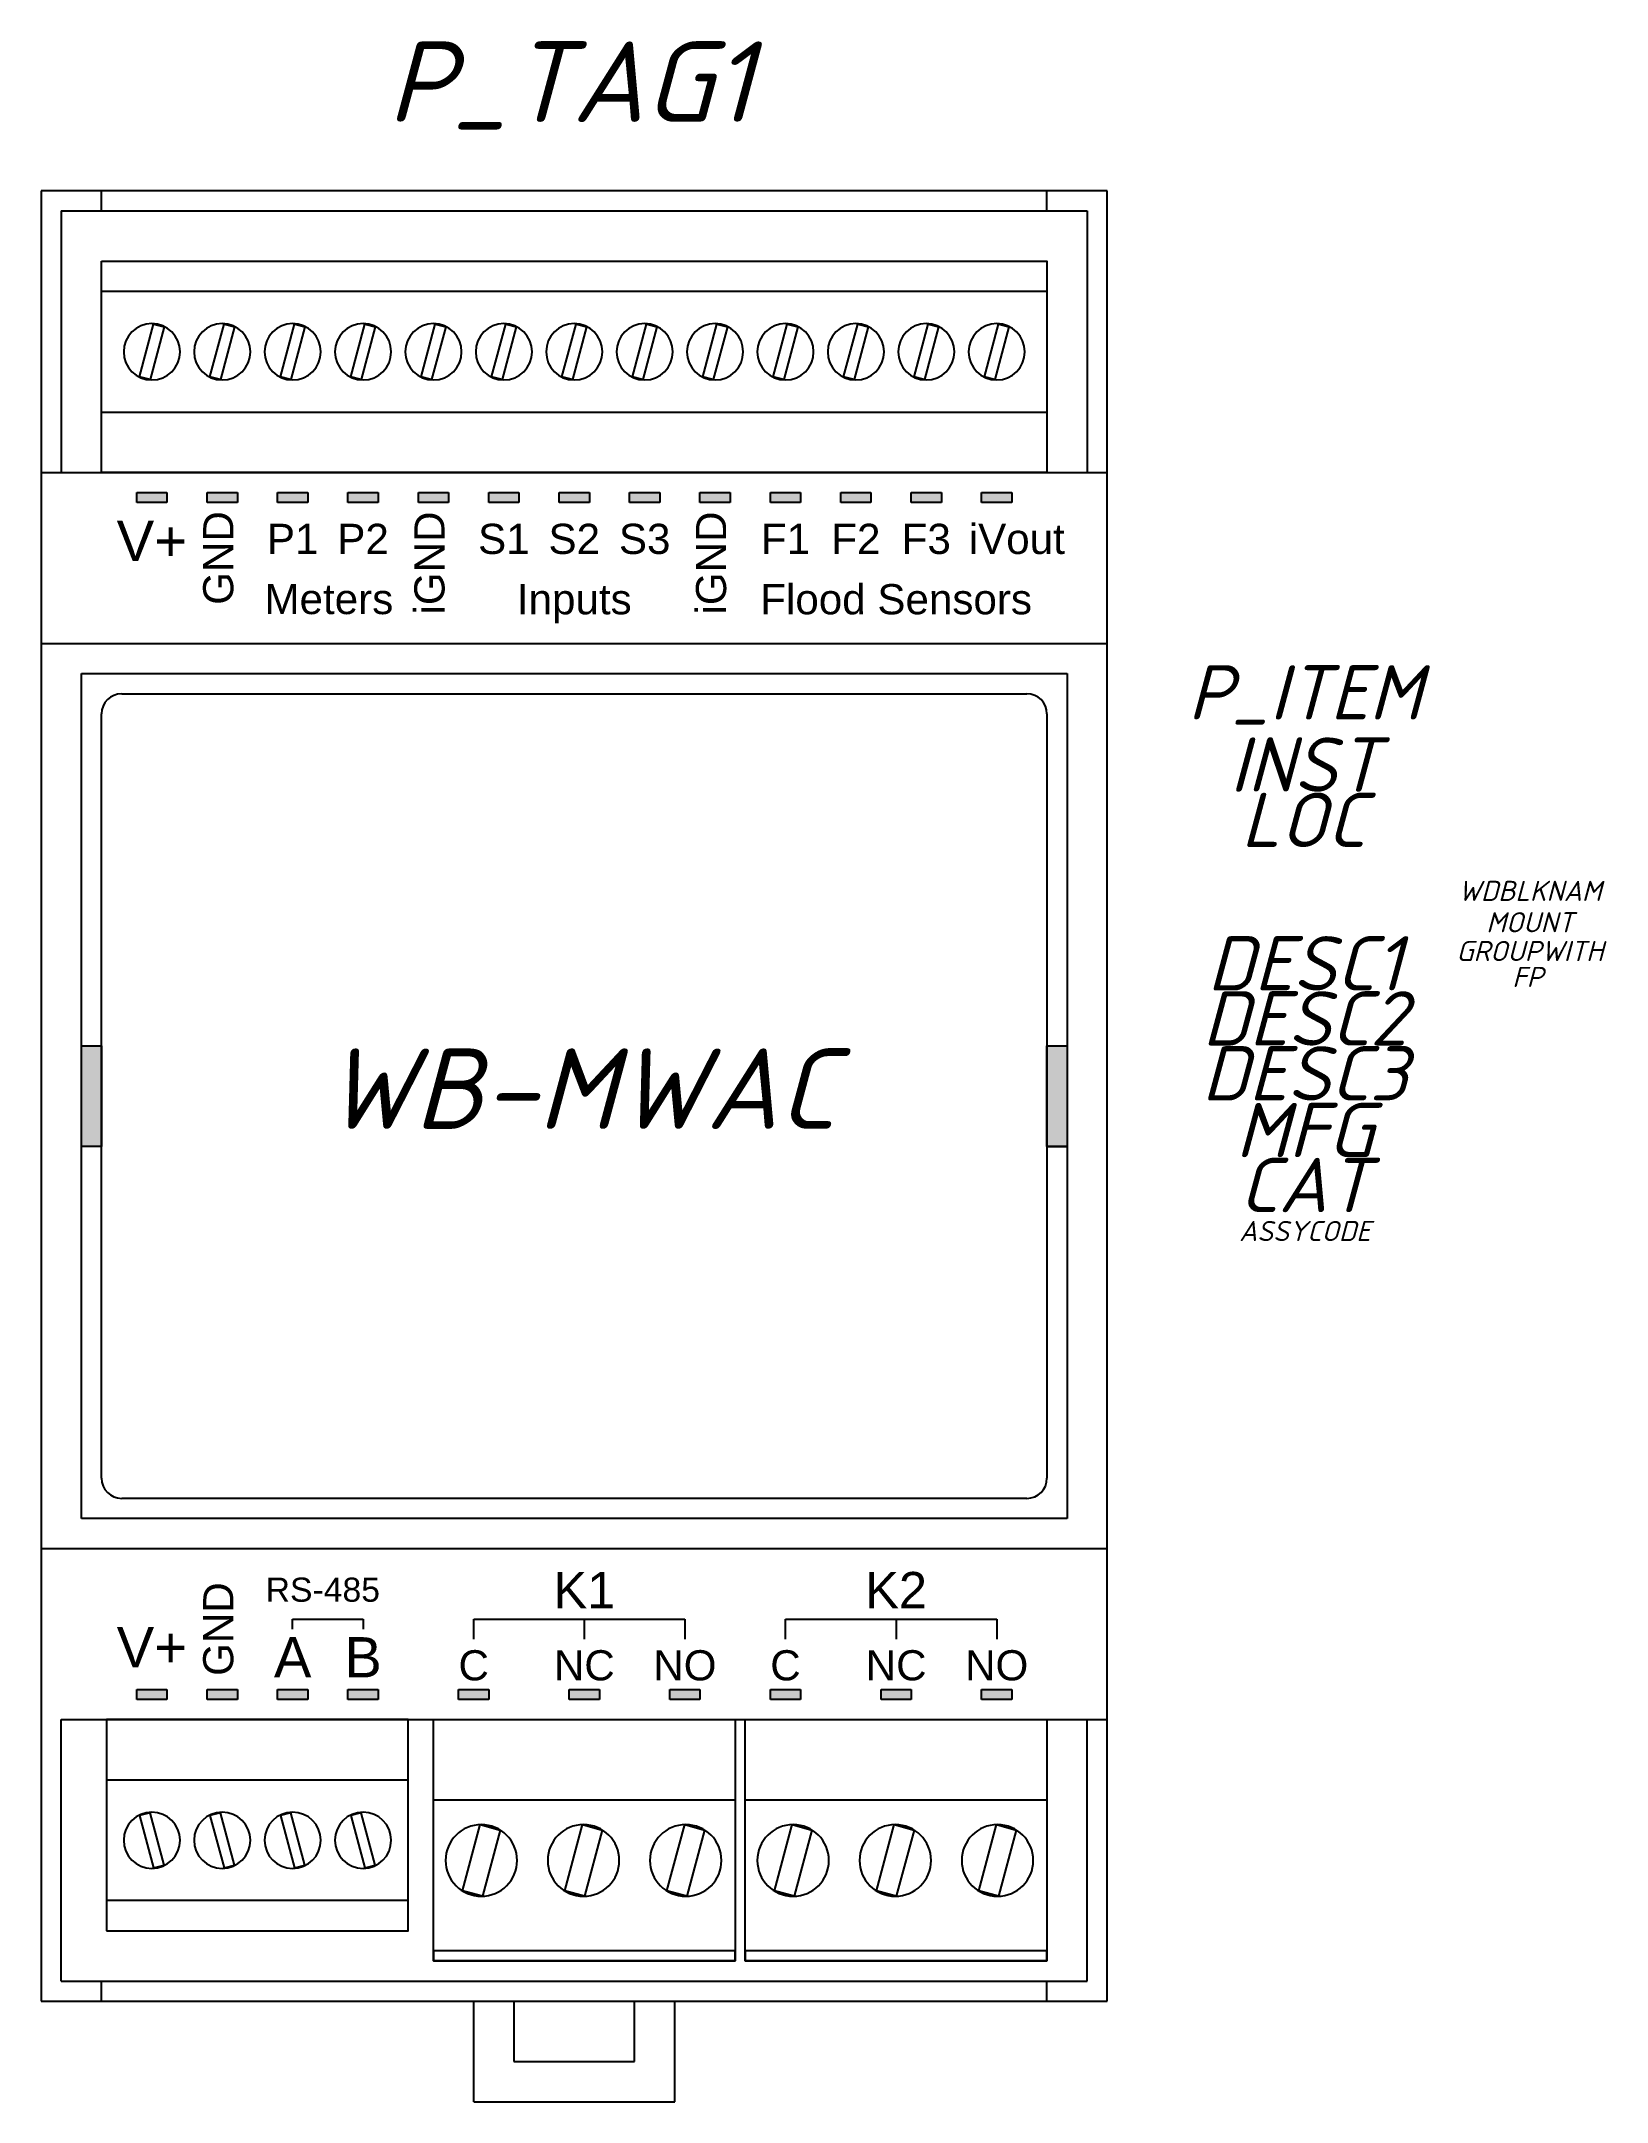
# Model space of a CAD drawing. Header units: millimetres. Extents: x 0 to 78, y -5 to 97.
import ezdxf
from ezdxf.enums import TextEntityAlignment as Align

# ---------------------------------------------------------------- set-up
doc = ezdxf.new("R2010")
doc.units = ezdxf.units.MM
doc.header["$LTSCALE"] = 6
doc.styles.add('textstyle51', font='arial.ttf')
doc.styles.add('textstyle53', font='arial.ttf')
doc.styles.add('textstyle54', font='arial.ttf')
doc.styles.add('textstyle55', font='arial.ttf')
doc.styles.add('textstyle56', font='arial.ttf')
doc.styles.add('textstyle57', font='arial.ttf')
doc.styles.add('textstyle58', font='arial.ttf')
doc.styles.add('textstyle59', font='arial.ttf')
doc.styles.add('textstyle60', font='arial.ttf')
doc.styles.add('textstyle61', font='arial.ttf')
doc.styles.add('textstyle62', font='arial.ttf')
doc.styles.add('textstyle63', font='arial.ttf')
doc.styles.add('textstyle64', font='arial.ttf')
doc.styles.add('textstyle65', font='arial.ttf')
doc.styles.add('textstyle66', font='arial.ttf')
doc.styles.add('textstyle67', font='arial.ttf')
doc.styles.add('textstyle68', font='arial.ttf')
doc.styles.add('textstyle69', font='arial.ttf')
doc.styles.add('textstyle70', font='arial.ttf')
doc.styles.add('textstyle71', font='arial.ttf')
doc.styles.add('textstyle72', font='arial.ttf')
doc.styles.add('textstyle73', font='arial.ttf')
doc.styles.add('textstyle74', font='arial.ttf')
doc.styles.add('textstyle75', font='arial.ttf')
doc.styles.add('textstyle76', font='arial.ttf')
doc.styles.add('textstyle77', font='arial.ttf')
doc.styles.add('textstyle78', font='arial.ttf')
doc.styles.add('textstyle79', font='arial.ttf')
doc.styles.add('textstyle80', font='arial.ttf')
doc.styles.add('WD_IEC', font='isocpeui.ttf', dxfattribs={"height": 2.5})

msp = doc.modelspace()

# ---------------------------------------------------------------- hatches: boundary and pattern name
for points in [[(6.25, 75), (6.25, 74.5), (4.75, 74.5), (4.75, 75)], [(9.75, 75), (9.75, 74.5), (8.25, 74.5), (8.25, 75)], [(13.25, 75), (13.25, 74.5), (11.75, 74.5), (11.75, 75)], [(16.75, 75), (16.75, 74.5), (15.25, 74.5), (15.25, 75)], [(20.25, 75), (20.25, 74.5), (18.75, 74.5), (18.75, 75)], [(23.75, 75), (23.75, 74.5), (22.25, 74.5), (22.25, 75)], [(27.25, 75), (27.25, 74.5), (25.75, 74.5), (25.75, 75)], [(30.75, 75), (30.75, 74.5), (29.25, 74.5), (29.25, 75)], [(34.25, 75), (34.25, 74.5), (32.75, 74.5), (32.75, 75)], [(37.75, 75), (37.75, 74.5), (36.25, 74.5), (36.25, 75)], [(41.25, 75), (41.25, 74.5), (39.75, 74.5), (39.75, 75)], [(44.75, 75), (44.75, 74.5), (43.25, 74.5), (43.25, 75)], [(48.25, 75), (48.25, 74.5), (46.75, 74.5), (46.75, 75)], [(2, 42.5), (2, 47.5), (3, 47.5), (3, 42.5)], [(50.05, 42.54), (50.05, 47.54), (51.05, 47.54), (51.05, 42.54)], [(6.25, 15.5), (6.25, 15), (4.75, 15), (4.75, 15.5)], [(9.75, 15.5), (9.75, 15), (8.25, 15), (8.25, 15.5)], [(13.25, 15.5), (13.25, 15), (11.75, 15), (11.75, 15.5)], [(16.75, 15.5), (16.75, 15), (15.25, 15), (15.25, 15.5)], [(22.25, 15.5), (22.25, 15), (20.75, 15), (20.75, 15.5)], [(27.75, 15.5), (27.75, 15), (26.25, 15), (26.25, 15.5)], [(31.25, 15), (31.25, 15.5), (32.75, 15.5), (32.75, 15)], [(37.75, 15.5), (37.75, 15), (36.25, 15), (36.25, 15.5)], [(43.25, 15.5), (43.25, 15), (41.75, 15), (41.75, 15.5)], [(46.75, 15), (46.75, 15.5), (48.25, 15.5), (48.25, 15)]]:
    msp.add_hatch(color=256).paths.add_polyline_path(points)

# ---------------------------------------------------------------- linework, layer by layer
for p, q in [((0, 90), (0, 0)), ((53, 90), (0, 90)), ((3, 89), (3, 90)), ((50, 89), (50, 90)), ((53, 0), (53, 90)), ((1, 89), (1, 76)), ((1, 89), (52, 89)), ((52, 89), (52, 76)), ((3, 76), (3, 86.5)), ((35, 86.5), (50, 86.5)), ((50, 86.5), (50, 76)), ((4.89, 80.76), (5.59, 83.37)), ((6.11, 83.24), (5.41, 80.63)), ((5.59, 83.37), (6.11, 83.24)), ((8.39, 80.76), (9.09, 83.37)), ((9.61, 83.24), (8.91, 80.63)), ((9.09, 83.37), (9.61, 83.24)), ((11.89, 80.76), (12.59, 83.37)), ((13.11, 83.24), (12.41, 80.63)), ((12.59, 83.37), (13.11, 83.24)), ((15.39, 80.76), (16.09, 83.37)), ((16.61, 83.24), (15.91, 80.63)), ((16.09, 83.37), (16.61, 83.24)), ((18.89, 80.76), (19.59, 83.37)), ((20.11, 83.24), (19.41, 80.63)), ((19.59, 83.37), (20.11, 83.24)), ((22.39, 80.76), (23.09, 83.37)), ((22.39, 80.76), (23.09, 83.37)), ((23.61, 83.24), (22.91, 80.63)), ((23.61, 83.24), (22.91, 80.63)), ((23.09, 83.37), (23.61, 83.24)), ((23.09, 83.37), (23.61, 83.24)), ((25.89, 80.76), (26.59, 83.37)), ((27.11, 83.24), (26.41, 80.63)), ((26.59, 83.37), (27.11, 83.24)), ((29.39, 80.76), (30.09, 83.37)), ((30.61, 83.24), (29.91, 80.63)), ((30.09, 83.37), (30.61, 83.24)), ((32.89, 80.76), (33.59, 83.37)), ((34.11, 83.24), (33.41, 80.63)), ((33.59, 83.37), (34.11, 83.24)), ((36.39, 80.76), (37.09, 83.37)), ((37.61, 83.24), (36.91, 80.63)), ((37.09, 83.37), (37.61, 83.24)), ((39.89, 80.76), (40.59, 83.37)), ((41.11, 83.24), (40.41, 80.63)), ((40.59, 83.37), (41.11, 83.24)), ((43.39, 80.76), (44.09, 83.37)), ((44.61, 83.24), (43.91, 80.63)), ((44.09, 83.37), (44.61, 83.24)), ((46.89, 80.76), (47.59, 83.37)), ((48.11, 83.24), (47.41, 80.63)), ((47.59, 83.37), (48.11, 83.24)), ((5.41, 80.63), (4.89, 80.76)), ((8.91, 80.63), (8.39, 80.76)), ((12.41, 80.63), (11.89, 80.76)), ((15.91, 80.63), (15.39, 80.76)), ((19.41, 80.63), (18.89, 80.76)), ((22.91, 80.63), (22.39, 80.76)), ((22.91, 80.63), (22.39, 80.76)), ((26.41, 80.63), (25.89, 80.76)), ((29.91, 80.63), (29.39, 80.76)), ((33.41, 80.63), (32.89, 80.76)), ((36.91, 80.63), (36.39, 80.76)), ((40.41, 80.63), (39.89, 80.76)), ((43.91, 80.63), (43.39, 80.76)), ((47.41, 80.63), (46.89, 80.76)), ((0, 76), (53, 76)), ((35, 76), (35, 76)), ((50, 76), (35, 76)), ((4.75, 74.5), (4.75, 75)), ((4.75, 75), (6.25, 75)), ((6.25, 75), (6.25, 74.5)), ((8.25, 74.5), (8.25, 75)), ((8.25, 75), (9.75, 75)), ((9.75, 75), (9.75, 74.5)), ((11.75, 74.5), (11.75, 75)), ((11.75, 75), (13.25, 75)), ((13.25, 75), (13.25, 74.5)), ((15.25, 74.5), (15.25, 75)), ((15.25, 75), (16.75, 75)), ((16.75, 75), (16.75, 74.5)), ((18.75, 74.5), (18.75, 75)), ((18.75, 75), (20.25, 75)), ((20.25, 75), (20.25, 74.5)), ((22.25, 74.5), (22.25, 75)), ((22.25, 75), (23.75, 75)), ((23.75, 75), (23.75, 74.5)), ((25.75, 74.5), (25.75, 75)), ((25.75, 75), (27.25, 75)), ((27.25, 75), (27.25, 74.5)), ((29.25, 74.5), (29.25, 75)), ((29.25, 75), (30.75, 75)), ((30.75, 75), (30.75, 74.5)), ((32.75, 74.5), (32.75, 75)), ((32.75, 75), (34.25, 75)), ((34.25, 75), (34.25, 74.5)), ((36.25, 74.5), (36.25, 75)), ((36.25, 75), (37.75, 75)), ((37.75, 75), (37.75, 74.5)), ((39.75, 74.5), (39.75, 75)), ((39.75, 75), (41.25, 75)), ((41.25, 75), (41.25, 74.5)), ((43.25, 74.5), (43.25, 75)), ((43.25, 75), (44.75, 75)), ((44.75, 75), (44.75, 74.5)), ((46.75, 74.5), (46.75, 75)), ((46.75, 75), (48.25, 75)), ((48.25, 75), (48.25, 74.5)), ((6.25, 74.5), (4.75, 74.5)), ((9.75, 74.5), (8.25, 74.5)), ((13.25, 74.5), (11.75, 74.5)), ((16.75, 74.5), (15.25, 74.5)), ((20.25, 74.5), (18.75, 74.5)), ((23.75, 74.5), (22.25, 74.5)), ((27.25, 74.5), (25.75, 74.5)), ((30.75, 74.5), (29.25, 74.5)), ((34.25, 74.5), (32.75, 74.5)), ((37.75, 74.5), (36.25, 74.5)), ((41.25, 74.5), (39.75, 74.5)), ((44.75, 74.5), (43.25, 74.5)), ((48.25, 74.5), (46.75, 74.5)), ((0, 67.5), (53, 67.5)), ((2, 24), (2, 66)), ((2, 66), (51, 66)), ((51, 66), (51, 24)), ((4, 65), (49, 65)), ((3, 26), (3, 64)), ((50, 64), (50, 26)), ((2, 42.5), (2, 47.5)), ((2, 47.5), (3, 47.5)), ((3, 47.5), (3, 42.5)), ((50, 42.5), (50, 47.5)), ((50, 47.5), (51, 47.5)), ((50, 47.5), (51, 47.5)), ((51, 47.5), (51, 42.5)), ((3, 42.5), (2, 42.5)), ((51, 42.5), (50, 42.5)), ((50, 42.5), (51, 42.5)), ((49, 25), (4, 25)), ((51, 24), (2, 24)), ((0, 22.5), (53, 22.5)), ((4.75, 15), (4.75, 15.5)), ((4.75, 15.5), (6.25, 15.5)), ((6.25, 15.5), (6.25, 15)), ((8.25, 15), (8.25, 15.5)), ((8.25, 15.5), (9.75, 15.5)), ((9.75, 15.5), (9.75, 15)), ((11.75, 15), (11.75, 15.5)), ((11.75, 15.5), (13.25, 15.5)), ((13.25, 15.5), (13.25, 15)), ((15.25, 15), (15.25, 15.5)), ((15.25, 15.5), (16.75, 15.5)), ((16.75, 15.5), (16.75, 15)), ((20.75, 15), (20.75, 15.5)), ((20.75, 15.5), (22.25, 15.5)), ((22.25, 15.5), (22.25, 15)), ((26.25, 15), (26.25, 15.5)), ((26.25, 15.5), (27.75, 15.5)), ((27.75, 15.5), (27.75, 15)), ((31.25, 15), (31.25, 15.5)), ((31.25, 15.5), (32.75, 15.5)), ((32.75, 15.5), (32.75, 15)), ((36.25, 15), (36.25, 15.5)), ((36.25, 15.5), (37.75, 15.5)), ((37.75, 15.5), (37.75, 15)), ((41.75, 15), (41.75, 15.5)), ((41.75, 15.5), (43.25, 15.5)), ((43.25, 15.5), (43.25, 15)), ((46.75, 15), (46.75, 15.5)), ((46.75, 15.5), (48.25, 15.5)), ((48.25, 15.5), (48.25, 15)), ((6.25, 15), (4.75, 15)), ((9.75, 15), (8.25, 15)), ((13.25, 15), (11.75, 15)), ((16.75, 15), (15.25, 15)), ((22.25, 15), (20.75, 15)), ((27.75, 15), (26.25, 15)), ((32.75, 15), (31.25, 15)), ((37.75, 15), (36.25, 15)), ((43.25, 15), (41.75, 15)), ((48.25, 15), (46.75, 15)), ((1, 1), (1, 14)), ((1, 14), (53, 14)), ((52, 1), (52, 14)), ((5.41, 9.37), (4.89, 9.24)), ((4.89, 9.24), (5.59, 6.63)), ((6.11, 6.76), (5.41, 9.37)), ((8.91, 9.37), (8.39, 9.24)), ((8.39, 9.24), (9.09, 6.63)), ((9.61, 6.76), (8.91, 9.37)), ((12.41, 9.37), (11.89, 9.24)), ((11.89, 9.24), (12.59, 6.63)), ((13.11, 6.76), (12.41, 9.37)), ((15.91, 9.37), (15.39, 9.24)), ((15.39, 9.24), (16.09, 6.63)), ((16.61, 6.76), (15.91, 9.37)), ((20.95, 5.49), (21.83, 8.78)), ((21.83, 8.78), (22.81, 8.51)), ((22.81, 8.51), (21.93, 5.22)), ((26.03, 5.49), (26.91, 8.78)), ((26.91, 8.78), (27.89, 8.51)), ((27.89, 8.51), (27.01, 5.22)), ((31.11, 5.49), (31.99, 8.78)), ((31.99, 8.78), (32.97, 8.51)), ((32.97, 8.51), (32.09, 5.22)), ((36.45, 5.49), (37.33, 8.78)), ((37.33, 8.78), (38.31, 8.51)), ((38.31, 8.51), (37.43, 5.22)), ((41.53, 5.49), (42.41, 8.78)), ((42.41, 8.78), (43.39, 8.51)), ((43.39, 8.51), (42.51, 5.22)), ((46.61, 5.49), (47.49, 8.78)), ((47.49, 8.78), (48.47, 8.51)), ((48.47, 8.51), (47.59, 5.22)), ((5.59, 6.63), (6.11, 6.76)), ((9.09, 6.63), (9.61, 6.76)), ((12.59, 6.63), (13.11, 6.76)), ((16.09, 6.63), (16.61, 6.76)), ((21.93, 5.22), (20.95, 5.49)), ((27.01, 5.22), (26.03, 5.49)), ((32.09, 5.22), (31.11, 5.49)), ((37.43, 5.22), (36.45, 5.49)), ((42.51, 5.22), (41.53, 5.49)), ((47.59, 5.22), (46.61, 5.49)), ((0, 0), (53, 0)), ((1, 1), (52, 1)), ((3, 0), (3, 1)), ((50, 0), (50, 1)), ((21.5, -5), (21.5, 0)), ((23.5, 0), (23.5, -3)), ((29.5, -3), (29.5, 0)), ((31.5, -5), (31.5, 0)), ((23.5, -3), (29.5, -3)), ((21.5, -5), (31.5, -5))]:
    msp.add_line(p, q)
at = {"lineweight": 25}
for p, q in [((12.5, 19), (16, 19)), ((12.5, 18.5), (12.5, 19)), ((16, 19), (16, 18.5)), ((21.5, 19), (32, 19)), ((21.5, 18), (21.5, 19)), ((27, 19), (27, 18)), ((32, 19), (32, 18)), ((37, 19), (47.5, 19)), ((37, 18), (37, 19)), ((42.5, 19), (42.5, 18)), ((47.5, 19), (47.5, 18))]:
    msp.add_line(p, q, dxfattribs=at)
for points in [[(3, 86.5), (50, 86.5), (50, 85), (3, 85)], [(3, 79), (50, 79), (50, 76), (3, 76)], [(3.25, 3.5), (18.25, 3.5), (18.25, 14), (3.25, 14)], [(3.25, 11), (18.25, 11), (18.25, 14), (3.25, 14)], [(3.25, 3.5), (18.25, 3.5), (18.25, 5), (3.25, 5)]]:
    msp.add_lwpolyline(points, close=True)
for points in [[(19.5, 14), (34.5, 14), (34.5, 2), (19.5, 2)], [(19.5, 14), (34.5, 14), (34.5, 10), (19.5, 10)], [(35, 14), (50, 14), (50, 2), (35, 2)], [(35, 14), (50, 14), (50, 10), (35, 10)], [(19.5, 2), (34.5, 2), (34.5, 2.5), (19.5, 2.5)], [(35, 2), (50, 2), (50, 2.5), (35, 2.5)]]:
    msp.add_lwpolyline(points, close=True, dxfattribs=at)
for centre, radius, start, end in [((5.5, 82), 1.4, 0, 180), ((9, 82), 1.4, 0, 180), ((12.5, 82), 1.4, 0, 180), ((16, 82), 1.4, 0, 180), ((19.5, 82), 1.4, 0, 180), ((23, 82), 1.4, 0, 180), ((23, 82), 1.4, 0, 180), ((26.5, 82), 1.4, 0, 180), ((30, 82), 1.4, 0, 180), ((33.5, 82), 1.4, 0, 180), ((37, 82), 1.4, 0, 180), ((40.5, 82), 1.4, 0, 180), ((44, 82), 1.4, 0, 180), ((47.5, 82), 1.4, 0, 180), ((5.5, 82), 1.4, 180, 0), ((9, 82), 1.4, 180, 0), ((12.5, 82), 1.4, 180, 0), ((16, 82), 1.4, 180, 0), ((19.5, 82), 1.4, 180, 0), ((23, 82), 1.4, 180, 0), ((23, 82), 1.4, 180, 0), ((26.5, 82), 1.4, 180, 0), ((30, 82), 1.4, 180, 0), ((33.5, 82), 1.4, 180, 0), ((37, 82), 1.4, 180, 0), ((40.5, 82), 1.4, 180, 0), ((44, 82), 1.4, 180, 0), ((47.5, 82), 1.4, 180, 0), ((4, 64), 1, 90, 180), ((49, 64), 1, 0, 90), ((4, 26), 1, 180, 270), ((49, 26), 1, 270, 0), ((5.5, 8), 1.4, 0, 180), ((9, 8), 1.4, 0, 180), ((12.5, 8), 1.4, 0, 180), ((16, 8), 1.4, 0, 180), ((21.88, 7), 1.78, 0, 180), ((26.96, 7), 1.78, 0, 180), ((32.04, 7), 1.78, 0, 180), ((37.38, 7), 1.78, 0, 180), ((42.46, 7), 1.78, 0, 180), ((47.54, 7), 1.78, 0, 180), ((5.5, 8), 1.4, 180, 0), ((9, 8), 1.4, 180, 0), ((12.5, 8), 1.4, 180, 0), ((16, 8), 1.4, 180, 0), ((21.88, 7), 1.78, 180, 0), ((26.96, 7), 1.78, 180, 0), ((32.04, 7), 1.78, 180, 0), ((37.38, 7), 1.78, 180, 0), ((42.46, 7), 1.78, 180, 0), ((47.54, 7), 1.78, 180, 0)]:
    msp.add_arc(centre, radius, start, end)

# ---------------------------------------------------------------- texts
for s, style, p in [('GND', 'textstyle71', (10, 71.75)), ('iGND', 'textstyle77', (20.5, 71.5)), ('iGND', 'textstyle78', (34.5, 71.5)), ('GND', 'textstyle56', (10, 18.5))]:
    msp.add_text(s, height=1.5, rotation=90, dxfattribs=dict(style=style)).set_placement(p, align=Align.BOTTOM_CENTER)
for s, height, style, p in [('V+', 2, 'textstyle66', (5.5, 71)), ('P1', 1.5, 'textstyle72', (12.5, 71.5)), ('P2', 1.5, 'textstyle73', (16, 71.5)), ('S1', 1.5, 'textstyle80', (23, 71.5)), ('S2', 1.5, 'textstyle74', (26.5, 71.5)), ('S3', 1.5, 'textstyle75', (30, 71.5)), ('F1', 1.5, 'textstyle76', (37, 71.5)), ('F2', 1.5, 'textstyle79', (40.5, 71.5)), ('F3', 1.5, 'textstyle62', (44, 71.5)), ('iVout', 1.5, 'textstyle59', (48.5, 71.5)), ('Meters', 1.5, 'textstyle70', (14.3, 68.51)), ('Inputs', 1.5, 'textstyle60', (26.5, 68.5)), ('Flood Sensors', 1.5, 'textstyle61', (42.5, 68.5)), ('RS-485', 1.2, 'textstyle51', (14, 19.5)), ('K1', 1.8, 'textstyle65', (27, 19)), ('K2', 1.8, 'textstyle69', (42.5, 19)), ('V+', 2, 'textstyle53', (5.5, 16)), ('A', 2, 'textstyle54', (12.5, 15.5)), ('B', 2, 'textstyle55', (16, 15.5)), ('C', 1.5, 'textstyle63', (21.5, 15.5)), ('NC', 1.5, 'textstyle57', (27, 15.5)), ('NO', 1.5, 'textstyle58', (32, 15.5)), ('C', 1.5, 'textstyle64', (37, 15.5)), ('NC', 1.5, 'textstyle67', (42.5, 15.5)), ('NO', 1.5, 'textstyle68', (47.5, 15.5))]:
    msp.add_text(s, height=height, dxfattribs=dict(style=style)).set_placement(p, align=Align.BOTTOM_CENTER)
at = {"insert": (14.07, 47.37), "char_height": 4, "attachment_point": 1, "style": 'WD_IEC'}
msp.add_mtext('WB-MWAC', dxfattribs=at)
at = {"style": 'WD_IEC'}
for tag, height, p in [('P_TAG1', 4, (26.29, 93.43)), ('DESC1', 2.7, (62.81, 50.25)), ('DESC2', 2.7, (62.81, 47.51)), ('DESC3', 2.7, (62.81, 44.78))]:
    msp.add_attdef(tag, text='', height=height, dxfattribs=at).set_placement(p, align=Align.CENTER)
for tag, text, height, flags, p in [('P_ITEM', '', 2.7, 1, (62.81, 63.72)), ('INST', '', 2.7, 1, (62.81, 60.13)), ('LOC', '', 2.7, 1, (62.74, 57.38)), ('WDBLKNAM', 'AM', 1, 1, (74.01, 54.7)), ('MOUNT', '', 1, 1, (74.01, 53.14)), ('GROUPWITH', '', 1, 1, (74.01, 51.71)), ('FP', '', 1, 1, (73.9, 50.42)), ('MFG', '', 2.7, 1, (62.81, 41.96)), ('CAT', '', 2.7, 1, (62.81, 39.23)), ('ASSYCODE', '', 1, 9, (62.82, 37.79))]:
    msp.add_attdef(tag, text=text, height=height, dxfattribs=dict(at, flags=flags)).set_placement(p, align=Align.CENTER)

doc.saveas('drawing.dxf')
